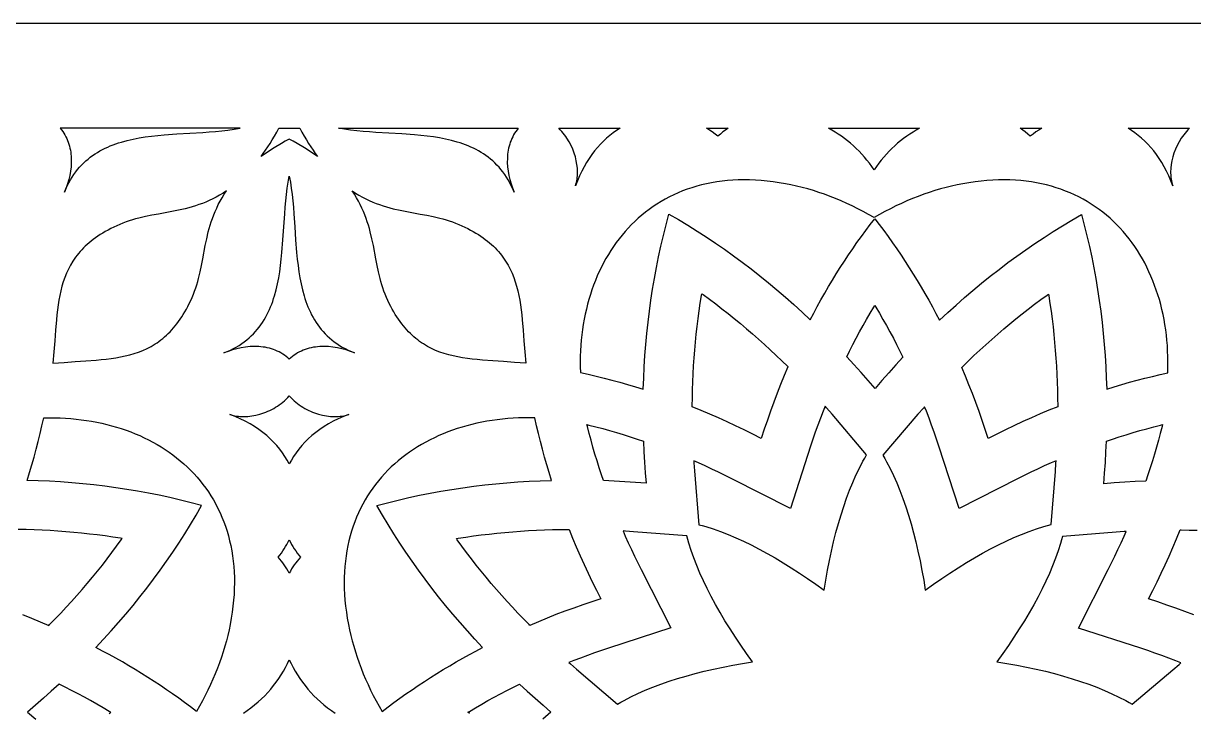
# Model space of a CAD drawing. Extents: x -53 to 63, y 97 to 137.
# Drawn here: x 7.16 to 41.35, y 116.39 to 136.53 of the extents above; entities that cross this region are included whole.
import ezdxf

# ---------------------------------------------------------------- set-up
doc = ezdxf.new("R2010")
doc.units = 0
doc.header["$MEASUREMENT"] = 0
doc.layers.add('LAYER_1', color=18, linetype='CONTINUOUS')

msp = doc.modelspace()

# ---------------------------------------------------------------- linework, layer by layer
at = {"layer": 'LAYER_1'}
for points in [[(63.044, 136.527), (-53.408, 136.527)], [(7.14, 119.255), (7.398, 119.154), (7.653, 119.05), (7.907, 118.943), (7.926, 118.963), (8.09, 119.131), (8.252, 119.301), (8.412, 119.472), (8.57, 119.644), (8.725, 119.818), (8.879, 119.993), (9.03, 120.169), (9.178, 120.347), (9.325, 120.525), (9.469, 120.705), (9.61, 120.886), (9.75, 121.068), (9.886, 121.252), (10.021, 121.437), (10.05, 121.477), (10, 121.485), (9.775, 121.52), (9.549, 121.553), (9.321, 121.583), (9.092, 121.611), (8.864, 121.635), (8.634, 121.658), (8.403, 121.677), (8.172, 121.695), (7.94, 121.71), (7.707, 121.722), (7.473, 121.732), (7.239, 121.74), (7.005, 121.745)], [(41.356, 119.249), (41.095, 119.348), (40.832, 119.444), (40.568, 119.537), (40.303, 119.627), (40.035, 119.714), (40.162, 119.963), (40.285, 120.212), (40.406, 120.463), (40.523, 120.714), (40.636, 120.967), (40.747, 121.22), (40.854, 121.474), (40.958, 121.729), (40.985, 121.729), (41.22, 121.726), (41.455, 121.721)], [(13.589, 116.377), (13.702, 116.454), (13.812, 116.535), (13.918, 116.618), (14.019, 116.705), (14.117, 116.795), (14.212, 116.887), (14.302, 116.983), (14.388, 117.081), (14.47, 117.181), (14.549, 117.284), (14.623, 117.389), (14.693, 117.495), (14.759, 117.604), (14.82, 117.714), (14.878, 117.825), (14.931, 117.938), (14.984, 117.825), (15.041, 117.714), (15.103, 117.604), (15.169, 117.495), (15.239, 117.389), (15.313, 117.284), (15.391, 117.181), (15.473, 117.081), (15.559, 116.983), (15.65, 116.887), (15.744, 116.795), (15.842, 116.705), (15.944, 116.618), (16.049, 116.535), (16.159, 116.454), (16.272, 116.377)], [(9.669, 116.372), (9.717, 116.402), (9.669, 116.431), (9.49, 116.537), (9.31, 116.642), (9.127, 116.745), (8.944, 116.846), (8.758, 116.945), (8.571, 117.042), (8.382, 117.137), (8.203, 117.225), (7.978, 117.018), (7.75, 116.813), (7.519, 116.61), (7.285, 116.41), (7.522, 116.207)], [(20.192, 116.372), (20.145, 116.402), (20.192, 116.431), (20.371, 116.537), (20.552, 116.642), (20.734, 116.745), (20.918, 116.846), (21.103, 116.945), (21.29, 117.042), (21.479, 117.137), (21.658, 117.225), (21.883, 117.018), (22.112, 116.813), (22.343, 116.61), (22.576, 116.41), (22.339, 116.207)]]:
    msp.add_lwpolyline(points, dxfattribs=at)
for points in [[(13.495, 133.462), (8.239, 133.462), (8.278, 133.416), (8.313, 133.368), (8.346, 133.319), (8.377, 133.269), (8.405, 133.217), (8.43, 133.164), (8.453, 133.11), (8.474, 133.055), (8.493, 132.999), (8.509, 132.942), (8.523, 132.884), (8.535, 132.825), (8.544, 132.766), (8.552, 132.706), (8.557, 132.645), (8.56, 132.584), (8.561, 132.461), (8.554, 132.337), (8.539, 132.212), (8.517, 132.087), (8.488, 131.963), (8.452, 131.84), (8.411, 131.719), (8.363, 131.6), (8.403, 131.695), (8.446, 131.786), (8.49, 131.873), (8.538, 131.957), (8.587, 132.038), (8.638, 132.115), (8.691, 132.189), (8.747, 132.259), (8.804, 132.326), (8.863, 132.39), (8.924, 132.452), (8.987, 132.51), (9.051, 132.565), (9.118, 132.618), (9.186, 132.668), (9.255, 132.715), (9.326, 132.76), (9.399, 132.802), (9.472, 132.842), (9.548, 132.88), (9.625, 132.915), (9.702, 132.948), (9.782, 132.979), (9.862, 133.008), (9.944, 133.036), (10.026, 133.061), (10.195, 133.107), (10.367, 133.146), (10.543, 133.18), (10.722, 133.209), (10.903, 133.233), (11.086, 133.253), (11.272, 133.271), (11.646, 133.298), (12.024, 133.321), (12.4, 133.343), (12.587, 133.356), (12.773, 133.371), (12.957, 133.388), (13.139, 133.409), (13.319, 133.433)], [(14.931, 133.462), (15.235, 133.462), (15.299, 133.346), (15.364, 133.234), (15.429, 133.126), (15.494, 133.021), (15.559, 132.92), (15.624, 132.823), (15.69, 132.729), (15.755, 132.638), (15.571, 132.766), (15.373, 132.894), (15.159, 133.022), (15.047, 133.086), (14.931, 133.15), (14.814, 133.086), (14.702, 133.022), (14.489, 132.894), (14.29, 132.766), (14.106, 132.638), (14.172, 132.729), (14.237, 132.823), (14.302, 132.92), (14.368, 133.021), (14.433, 133.126), (14.498, 133.234), (14.562, 133.346), (14.627, 133.462)], [(16.366, 133.462), (21.622, 133.462), (21.584, 133.416), (21.548, 133.368), (21.515, 133.319), (21.485, 133.269), (21.457, 133.217), (21.431, 133.164), (21.408, 133.11), (21.387, 133.055), (21.369, 132.999), (21.353, 132.942), (21.339, 132.884), (21.327, 132.825), (21.317, 132.766), (21.31, 132.706), (21.304, 132.645), (21.301, 132.584), (21.3, 132.461), (21.308, 132.337), (21.322, 132.212), (21.344, 132.087), (21.373, 131.963), (21.409, 131.84), (21.451, 131.719), (21.499, 131.6), (21.458, 131.695), (21.416, 131.786), (21.371, 131.873), (21.324, 131.957), (21.275, 132.038), (21.223, 132.115), (21.17, 132.189), (21.115, 132.259), (21.058, 132.326), (20.998, 132.39), (20.937, 132.452), (20.875, 132.51), (20.81, 132.565), (20.744, 132.618), (20.676, 132.668), (20.607, 132.715), (20.536, 132.76), (20.463, 132.802), (20.389, 132.842), (20.314, 132.88), (20.237, 132.915), (20.159, 132.948), (20.08, 132.979), (19.999, 133.008), (19.918, 133.036), (19.835, 133.061), (19.667, 133.107), (19.494, 133.146), (19.319, 133.18), (19.14, 133.209), (18.959, 133.233), (18.775, 133.253), (18.59, 133.271), (18.215, 133.298), (17.838, 133.321), (17.461, 133.343), (17.274, 133.356), (17.088, 133.371), (16.904, 133.388), (16.722, 133.409), (16.543, 133.433)], [(22.803, 133.462), (24.593, 133.462), (24.492, 133.399), (24.393, 133.33), (24.296, 133.256), (24.201, 133.176), (24.108, 133.091), (24.019, 133), (23.931, 132.904), (23.847, 132.802), (23.766, 132.694), (23.687, 132.581), (23.612, 132.462), (23.541, 132.337), (23.473, 132.207), (23.409, 132.071), (23.348, 131.929), (23.292, 131.782), (23.306, 131.828), (23.319, 131.876), (23.329, 131.925), (23.338, 131.976), (23.344, 132.027), (23.349, 132.079), (23.352, 132.185), (23.348, 132.294), (23.336, 132.405), (23.316, 132.517), (23.288, 132.629), (23.254, 132.741), (23.211, 132.852), (23.161, 132.962), (23.104, 133.069), (23.04, 133.174), (23.005, 133.225), (22.968, 133.274), (22.929, 133.323), (22.889, 133.371), (22.847, 133.417)], [(27.116, 133.462), (27.749, 133.462), (27.673, 133.41), (27.598, 133.355), (27.525, 133.296), (27.454, 133.234), (27.372, 133.296), (27.288, 133.355), (27.203, 133.41)], [(30.688, 133.462), (33.343, 133.462), (33.248, 133.409), (33.154, 133.353), (33.061, 133.294), (32.969, 133.231), (32.879, 133.166), (32.79, 133.097), (32.704, 133.026), (32.618, 132.951), (32.535, 132.874), (32.454, 132.793), (32.375, 132.71), (32.298, 132.624), (32.224, 132.534), (32.152, 132.442), (32.082, 132.347), (32.015, 132.25), (31.948, 132.347), (31.879, 132.442), (31.807, 132.534), (31.732, 132.624), (31.656, 132.71), (31.577, 132.793), (31.496, 132.874), (31.412, 132.951), (31.327, 133.026), (31.241, 133.097), (31.152, 133.166), (31.062, 133.231), (30.97, 133.294), (30.877, 133.353), (30.783, 133.409)], [(36.282, 133.462), (36.914, 133.462), (36.828, 133.41), (36.743, 133.355), (36.659, 133.296), (36.578, 133.234), (36.506, 133.296), (36.433, 133.355), (36.358, 133.41)], [(39.438, 133.462), (41.228, 133.462), (41.184, 133.417), (41.142, 133.371), (41.102, 133.323), (41.063, 133.274), (41.026, 133.225), (40.991, 133.174), (40.927, 133.069), (40.87, 132.962), (40.82, 132.852), (40.777, 132.741), (40.743, 132.629), (40.715, 132.517), (40.696, 132.405), (40.683, 132.294), (40.679, 132.185), (40.682, 132.079), (40.687, 132.027), (40.693, 131.976), (40.702, 131.925), (40.712, 131.876), (40.725, 131.828), (40.739, 131.782), (40.683, 131.929), (40.622, 132.071), (40.558, 132.207), (40.49, 132.337), (40.418, 132.462), (40.343, 132.581), (40.265, 132.694), (40.184, 132.802), (40.099, 132.904), (40.012, 133), (39.922, 133.091), (39.83, 133.176), (39.735, 133.256), (39.638, 133.33), (39.539, 133.399)], [(14.931, 132.069), (14.963, 131.892), (14.99, 131.712), (15.013, 131.529), (15.033, 131.344), (15.05, 131.157), (15.065, 130.968), (15.091, 130.589), (15.116, 130.208), (15.146, 129.83), (15.164, 129.642), (15.186, 129.457), (15.211, 129.274), (15.24, 129.093), (15.275, 128.916), (15.315, 128.742), (15.362, 128.571), (15.388, 128.488), (15.415, 128.405), (15.445, 128.324), (15.477, 128.244), (15.51, 128.165), (15.546, 128.088), (15.584, 128.012), (15.624, 127.937), (15.667, 127.864), (15.713, 127.793), (15.76, 127.723), (15.811, 127.655), (15.864, 127.588), (15.92, 127.523), (15.979, 127.46), (16.041, 127.399), (16.106, 127.339), (16.174, 127.282), (16.245, 127.226), (16.319, 127.173), (16.397, 127.122), (16.479, 127.073), (16.564, 127.026), (16.652, 126.981), (16.744, 126.939), (16.84, 126.899), (16.717, 126.947), (16.591, 126.989), (16.464, 127.025), (16.335, 127.053), (16.205, 127.073), (16.076, 127.086), (16.012, 127.089), (15.948, 127.091), (15.884, 127.09), (15.821, 127.087), (15.758, 127.082), (15.696, 127.074), (15.634, 127.065), (15.573, 127.053), (15.513, 127.038), (15.454, 127.022), (15.396, 127.003), (15.339, 126.981), (15.283, 126.957), (15.228, 126.93), (15.175, 126.901), (15.123, 126.869), (15.073, 126.834), (15.024, 126.797), (14.976, 126.757), (14.931, 126.714), (14.885, 126.757), (14.838, 126.797), (14.789, 126.834), (14.738, 126.869), (14.686, 126.901), (14.633, 126.93), (14.578, 126.957), (14.522, 126.981), (14.465, 127.003), (14.407, 127.022), (14.348, 127.038), (14.288, 127.053), (14.227, 127.065), (14.166, 127.074), (14.104, 127.082), (14.041, 127.087), (13.977, 127.09), (13.914, 127.091), (13.85, 127.089), (13.785, 127.086), (13.656, 127.073), (13.527, 127.053), (13.398, 127.025), (13.27, 126.989), (13.144, 126.947), (13.021, 126.899), (13.117, 126.939), (13.209, 126.981), (13.298, 127.026), (13.383, 127.073), (13.464, 127.122), (13.542, 127.173), (13.617, 127.226), (13.688, 127.282), (13.756, 127.339), (13.821, 127.399), (13.883, 127.46), (13.941, 127.523), (13.997, 127.588), (14.051, 127.655), (14.101, 127.723), (14.149, 127.793), (14.194, 127.864), (14.237, 127.937), (14.277, 128.012), (14.315, 128.088), (14.351, 128.165), (14.385, 128.244), (14.417, 128.324), (14.446, 128.405), (14.474, 128.488), (14.5, 128.571), (14.546, 128.742), (14.587, 128.916), (14.621, 129.093), (14.651, 129.274), (14.676, 129.457), (14.697, 129.642), (14.716, 129.83), (14.746, 130.208), (14.771, 130.589), (14.797, 130.968), (14.812, 131.157), (14.829, 131.344), (14.848, 131.529), (14.872, 131.712), (14.899, 131.892)], [(13.096, 131.635), (12.995, 131.569), (12.894, 131.508), (12.794, 131.452), (12.693, 131.4), (12.593, 131.352), (12.492, 131.309), (12.392, 131.269), (12.292, 131.232), (12.192, 131.199), (12.092, 131.168), (11.993, 131.14), (11.893, 131.115), (11.696, 131.069), (11.499, 131.029), (11.109, 130.958), (10.916, 130.922), (10.725, 130.884), (10.536, 130.84), (10.442, 130.816), (10.348, 130.789), (10.255, 130.761), (10.163, 130.729), (10.071, 130.694), (9.98, 130.657), (9.889, 130.616), (9.801, 130.575), (9.716, 130.533), (9.635, 130.49), (9.556, 130.447), (9.48, 130.402), (9.407, 130.357), (9.337, 130.311), (9.269, 130.264), (9.204, 130.217), (9.142, 130.168), (9.082, 130.119), (9.025, 130.069), (8.97, 130.018), (8.917, 129.967), (8.867, 129.914), (8.819, 129.861), (8.773, 129.808), (8.729, 129.753), (8.688, 129.698), (8.648, 129.642), (8.61, 129.585), (8.541, 129.469), (8.478, 129.35), (8.422, 129.229), (8.372, 129.105), (8.328, 128.978), (8.289, 128.848), (8.255, 128.715), (8.226, 128.58), (8.2, 128.442), (8.177, 128.302), (8.158, 128.159), (8.141, 128.014), (8.126, 127.866), (8.1, 127.563), (8.077, 127.25), (8.053, 126.929), (8.024, 126.598), (8.354, 126.625), (8.675, 126.647), (8.987, 126.668), (9.29, 126.691), (9.438, 126.705), (9.583, 126.72), (9.726, 126.739), (9.867, 126.76), (10.004, 126.785), (10.14, 126.814), (10.272, 126.847), (10.402, 126.884), (10.529, 126.927), (10.654, 126.976), (10.776, 127.031), (10.895, 127.093), (11.011, 127.162), (11.068, 127.199), (11.124, 127.238), (11.18, 127.28), (11.234, 127.323), (11.289, 127.368), (11.342, 127.416), (11.394, 127.466), (11.446, 127.518), (11.497, 127.573), (11.548, 127.63), (11.597, 127.689), (11.646, 127.751), (11.694, 127.815), (11.742, 127.883), (11.788, 127.953), (11.834, 128.025), (11.879, 128.101), (11.923, 128.179), (11.966, 128.26), (12.009, 128.345), (12.051, 128.432), (12.092, 128.523), (12.13, 128.614), (12.165, 128.705), (12.197, 128.798), (12.227, 128.891), (12.254, 128.984), (12.279, 129.078), (12.324, 129.267), (12.364, 129.458), (12.401, 129.65), (12.475, 130.04), (12.517, 130.236), (12.564, 130.434), (12.591, 130.533), (12.62, 130.633), (12.651, 130.732), (12.686, 130.832), (12.723, 130.932), (12.764, 131.032), (12.809, 131.132), (12.857, 131.233), (12.91, 131.333), (12.967, 131.434), (13.029, 131.534)], [(16.765, 131.635), (16.866, 131.569), (16.967, 131.508), (17.068, 131.452), (17.168, 131.4), (17.269, 131.352), (17.369, 131.309), (17.469, 131.269), (17.57, 131.232), (17.669, 131.199), (17.769, 131.168), (17.869, 131.14), (17.968, 131.115), (18.166, 131.069), (18.363, 131.029), (18.752, 130.958), (18.945, 130.922), (19.136, 130.884), (19.326, 130.84), (19.42, 130.816), (19.513, 130.789), (19.606, 130.761), (19.699, 130.729), (19.791, 130.694), (19.882, 130.657), (19.973, 130.616), (20.061, 130.575), (20.145, 130.533), (20.227, 130.49), (20.306, 130.447), (20.381, 130.402), (20.454, 130.357), (20.525, 130.311), (20.592, 130.264), (20.657, 130.217), (20.72, 130.168), (20.779, 130.119), (20.837, 130.069), (20.892, 130.018), (20.944, 129.967), (20.994, 129.914), (21.043, 129.861), (21.088, 129.808), (21.132, 129.753), (21.174, 129.698), (21.213, 129.642), (21.251, 129.585), (21.321, 129.469), (21.383, 129.35), (21.439, 129.229), (21.489, 129.105), (21.533, 128.978), (21.572, 128.848), (21.606, 128.715), (21.636, 128.58), (21.662, 128.442), (21.684, 128.302), (21.704, 128.159), (21.721, 128.014), (21.735, 127.866), (21.761, 127.563), (21.784, 127.25), (21.808, 126.929), (21.837, 126.598), (21.507, 126.625), (21.186, 126.647), (20.874, 126.668), (20.571, 126.691), (20.423, 126.705), (20.278, 126.72), (20.135, 126.739), (19.995, 126.76), (19.857, 126.785), (19.722, 126.814), (19.589, 126.847), (19.459, 126.884), (19.332, 126.927), (19.207, 126.976), (19.086, 127.031), (18.967, 127.093), (18.85, 127.162), (18.793, 127.199), (18.737, 127.238), (18.682, 127.28), (18.627, 127.323), (18.573, 127.368), (18.519, 127.416), (18.467, 127.466), (18.415, 127.518), (18.364, 127.573), (18.313, 127.63), (18.264, 127.689), (18.215, 127.751), (18.167, 127.815), (18.12, 127.883), (18.073, 127.953), (18.027, 128.025), (17.982, 128.101), (17.938, 128.179), (17.895, 128.26), (17.852, 128.345), (17.81, 128.432), (17.769, 128.523), (17.731, 128.614), (17.696, 128.705), (17.664, 128.798), (17.634, 128.891), (17.607, 128.984), (17.582, 129.078), (17.537, 129.267), (17.497, 129.458), (17.46, 129.65), (17.386, 130.04), (17.345, 130.236), (17.297, 130.434), (17.271, 130.533), (17.242, 130.633), (17.21, 130.732), (17.176, 130.832), (17.138, 130.932), (17.097, 131.032), (17.053, 131.132), (17.004, 131.233), (16.952, 131.333), (16.894, 131.434), (16.832, 131.534)], [(40.595, 126.319), (40.6, 126.481), (40.601, 126.641), (40.598, 126.8), (40.592, 126.957), (40.583, 127.114), (40.57, 127.269), (40.554, 127.423), (40.535, 127.576), (40.512, 127.727), (40.486, 127.877), (40.457, 128.025), (40.424, 128.171), (40.388, 128.316), (40.349, 128.458), (40.307, 128.599), (40.261, 128.738), (40.212, 128.875), (40.16, 129.01), (40.105, 129.143), (40.047, 129.273), (39.985, 129.402), (39.921, 129.528), (39.853, 129.651), (39.782, 129.772), (39.708, 129.891), (39.631, 130.007), (39.551, 130.12), (39.468, 130.231), (39.382, 130.339), (39.293, 130.444), (39.201, 130.546), (39.106, 130.645), (39.009, 130.741), (38.908, 130.834), (38.804, 130.924), (38.697, 131.01), (38.588, 131.093), (38.476, 131.173), (38.36, 131.249), (38.242, 131.322), (38.122, 131.391), (37.998, 131.457), (37.872, 131.519), (37.742, 131.577), (37.611, 131.631), (37.476, 131.681), (37.339, 131.728), (37.199, 131.77), (37.056, 131.808), (36.911, 131.842), (36.763, 131.872), (36.612, 131.897), (36.459, 131.918), (36.303, 131.935), (36.144, 131.947), (35.983, 131.955), (35.82, 131.958), (35.654, 131.956), (35.485, 131.949), (35.314, 131.938), (35.141, 131.922), (34.964, 131.9), (34.786, 131.874), (34.605, 131.843), (34.443, 131.811), (34.28, 131.774), (34.117, 131.734), (33.954, 131.69), (33.79, 131.642), (33.627, 131.59), (33.464, 131.534), (33.301, 131.474), (33.139, 131.41), (32.976, 131.342), (32.814, 131.27), (32.653, 131.194), (32.493, 131.115), (32.333, 131.031), (32.174, 130.944), (32.015, 130.853), (31.857, 130.944), (31.698, 131.031), (31.538, 131.115), (31.378, 131.194), (31.216, 131.27), (31.055, 131.342), (30.892, 131.41), (30.73, 131.474), (30.567, 131.534), (30.404, 131.59), (30.241, 131.642), (30.077, 131.69), (29.914, 131.734), (29.751, 131.774), (29.588, 131.811), (29.426, 131.843), (29.245, 131.874), (29.067, 131.9), (28.891, 131.922), (28.717, 131.938), (28.547, 131.949), (28.378, 131.956), (28.212, 131.958), (28.049, 131.955), (27.888, 131.947), (27.73, 131.935), (27.574, 131.919), (27.421, 131.898), (27.27, 131.872), (27.122, 131.842), (26.977, 131.809), (26.835, 131.77), (26.695, 131.728), (26.557, 131.682), (26.423, 131.632), (26.291, 131.578), (26.162, 131.52), (26.036, 131.458), (25.912, 131.393), (25.791, 131.324), (25.673, 131.251), (25.558, 131.175), (25.446, 131.095), (25.337, 131.012), (25.23, 130.926), (25.126, 130.837), (25.025, 130.744), (24.928, 130.648), (24.833, 130.549), (24.741, 130.447), (24.652, 130.342), (24.566, 130.235), (24.483, 130.124), (24.403, 130.011), (24.326, 129.895), (24.252, 129.777), (24.181, 129.656), (24.113, 129.533), (24.048, 129.407), (23.987, 129.279), (23.928, 129.149), (23.873, 129.016), (23.821, 128.881), (23.772, 128.745), (23.726, 128.606), (23.684, 128.465), (23.645, 128.323), (23.609, 128.178), (23.576, 128.032), (23.546, 127.884), (23.52, 127.735), (23.497, 127.584), (23.478, 127.432), (23.461, 127.278), (23.449, 127.123), (23.439, 126.966), (23.433, 126.809), (23.43, 126.65), (23.431, 126.49), (23.435, 126.329), (23.666, 126.278), (23.897, 126.224), (24.127, 126.167), (24.357, 126.107), (24.587, 126.045), (24.816, 125.979), (25.045, 125.91), (25.274, 125.839), (25.285, 126.168), (25.301, 126.496), (25.321, 126.823), (25.346, 127.148), (25.376, 127.473), (25.411, 127.797), (25.45, 128.119), (25.494, 128.44), (25.543, 128.76), (25.597, 129.078), (25.655, 129.395), (25.719, 129.71), (25.787, 130.023), (25.861, 130.335), (25.939, 130.645), (26.022, 130.953), (26.298, 130.794), (26.571, 130.63), (26.842, 130.462), (27.111, 130.289), (27.378, 130.111), (27.642, 129.928), (27.904, 129.742), (28.163, 129.55), (28.42, 129.355), (28.675, 129.155), (28.927, 128.951), (29.176, 128.743), (29.423, 128.53), (29.668, 128.314), (29.91, 128.094), (30.149, 127.87), (30.252, 128.066), (30.357, 128.261), (30.464, 128.455), (30.573, 128.646), (30.684, 128.837), (30.797, 129.025), (30.912, 129.213), (31.029, 129.398), (31.148, 129.582), (31.268, 129.764), (31.391, 129.945), (31.516, 130.124), (31.643, 130.301), (31.771, 130.476), (31.902, 130.649), (32.035, 130.821), (32.168, 130.648), (32.299, 130.474), (32.428, 130.298), (32.556, 130.12), (32.681, 129.94), (32.804, 129.759), (32.926, 129.576), (33.045, 129.391), (33.162, 129.204), (33.278, 129.016), (33.391, 128.826), (33.502, 128.635), (33.612, 128.442), (33.719, 128.248), (33.824, 128.052), (33.928, 127.854), (34.168, 128.079), (34.411, 128.299), (34.657, 128.516), (34.905, 128.729), (35.156, 128.937), (35.409, 129.142), (35.665, 129.342), (35.923, 129.538), (36.184, 129.729), (36.447, 129.916), (36.712, 130.099), (36.98, 130.277), (37.25, 130.45), (37.522, 130.618), (37.796, 130.782), (38.073, 130.941), (38.156, 130.634), (38.233, 130.325), (38.305, 130.014), (38.373, 129.701), (38.436, 129.387), (38.494, 129.071), (38.547, 128.754), (38.595, 128.436), (38.638, 128.116), (38.677, 127.794), (38.711, 127.472), (38.74, 127.148), (38.765, 126.823), (38.785, 126.497), (38.8, 126.171), (38.811, 125.843), (39.033, 125.912), (39.255, 125.978), (39.478, 126.042), (39.701, 126.103), (39.924, 126.161), (40.147, 126.217), (40.371, 126.27)], [(29.491, 126.503), (29.499, 126.495), (29.391, 126.24), (29.286, 125.982), (29.184, 125.723), (29.085, 125.462), (28.99, 125.2), (28.897, 124.936), (28.807, 124.67), (28.72, 124.403), (28.471, 124.529), (28.222, 124.653), (27.971, 124.773), (27.72, 124.89), (27.467, 125.004), (27.214, 125.114), (26.96, 125.221), (26.705, 125.325), (26.705, 125.352), (26.708, 125.587), (26.713, 125.822), (26.721, 126.056), (26.731, 126.29), (26.744, 126.522), (26.76, 126.755), (26.778, 126.986), (26.798, 127.217), (26.82, 127.446), (26.846, 127.675), (26.874, 127.904), (26.904, 128.131), (26.937, 128.357), (26.973, 128.583), (26.981, 128.632), (27.022, 128.603), (27.206, 128.468), (27.389, 128.331), (27.571, 128.191), (27.752, 128.05), (27.931, 127.905), (28.11, 127.758), (28.287, 127.609), (28.463, 127.458), (28.637, 127.305), (28.811, 127.149), (28.983, 126.991), (29.154, 126.83), (29.323, 126.668)], [(34.576, 126.479), (34.595, 126.498), (34.764, 126.662), (34.933, 126.824), (35.105, 126.984), (35.277, 127.142), (35.451, 127.298), (35.626, 127.451), (35.802, 127.602), (35.979, 127.75), (36.158, 127.897), (36.338, 128.041), (36.519, 128.183), (36.701, 128.322), (36.885, 128.458), (37.069, 128.593), (37.11, 128.622), (37.118, 128.573), (37.153, 128.347), (37.186, 128.12), (37.215, 127.894), (37.243, 127.665), (37.268, 127.436), (37.291, 127.206), (37.31, 126.975), (37.328, 126.744), (37.342, 126.512), (37.355, 126.279), (37.365, 126.046), (37.372, 125.811), (37.377, 125.577), (37.38, 125.342), (37.38, 125.33), (37.122, 125.226), (36.866, 125.118), (36.611, 125.007), (36.357, 124.893), (36.103, 124.775), (35.851, 124.654), (35.599, 124.529), (35.349, 124.402), (35.262, 124.667), (35.173, 124.931), (35.081, 125.193), (34.986, 125.454), (34.888, 125.713), (34.787, 125.97), (34.683, 126.225)], [(32.17, 128.062), (32.275, 127.882), (32.377, 127.7), (32.478, 127.516), (32.578, 127.331), (32.674, 127.143), (32.77, 126.955), (32.858, 126.776), (32.651, 126.55), (32.446, 126.322), (32.243, 126.091), (32.043, 125.857), (31.84, 126.095), (31.635, 126.33), (31.427, 126.561), (31.217, 126.79), (31.299, 126.955), (31.394, 127.144), (31.491, 127.331), (31.59, 127.516), (31.692, 127.7), (31.794, 127.882), (31.899, 128.062), (32.005, 128.241), (32.035, 128.289), (32.064, 128.241)], [(14.931, 125.643), (14.976, 125.595), (15.023, 125.549), (15.071, 125.505), (15.121, 125.463), (15.172, 125.423), (15.224, 125.384), (15.277, 125.348), (15.331, 125.314), (15.386, 125.282), (15.442, 125.251), (15.498, 125.223), (15.555, 125.197), (15.613, 125.173), (15.671, 125.15), (15.788, 125.112), (15.905, 125.082), (16.022, 125.06), (16.08, 125.052), (16.138, 125.046), (16.195, 125.043), (16.252, 125.041), (16.307, 125.042), (16.363, 125.044), (16.417, 125.049), (16.47, 125.056), (16.523, 125.065), (16.574, 125.076), (16.624, 125.089), (16.672, 125.104), (16.514, 125.042), (16.362, 124.975), (16.217, 124.903), (16.078, 124.828), (15.947, 124.748), (15.822, 124.664), (15.703, 124.577), (15.591, 124.486), (15.486, 124.392), (15.388, 124.295), (15.295, 124.195), (15.21, 124.092), (15.13, 123.986), (15.057, 123.879), (14.991, 123.769), (14.931, 123.657), (14.87, 123.769), (14.804, 123.879), (14.731, 123.986), (14.652, 124.092), (14.566, 124.195), (14.474, 124.295), (14.375, 124.392), (14.27, 124.486), (14.158, 124.577), (14.04, 124.664), (13.915, 124.748), (13.783, 124.828), (13.645, 124.903), (13.5, 124.975), (13.348, 125.042), (13.189, 125.104), (13.238, 125.089), (13.288, 125.076), (13.339, 125.065), (13.391, 125.056), (13.445, 125.049), (13.499, 125.044), (13.554, 125.042), (13.61, 125.041), (13.667, 125.043), (13.724, 125.046), (13.782, 125.052), (13.84, 125.06), (13.957, 125.082), (14.074, 125.112), (14.191, 125.15), (14.249, 125.173), (14.306, 125.197), (14.363, 125.223), (14.42, 125.251), (14.476, 125.282), (14.531, 125.314), (14.585, 125.348), (14.638, 125.384), (14.69, 125.423), (14.741, 125.463), (14.79, 125.505), (14.839, 125.549), (14.885, 125.595)], [(26.892, 121.883), (26.996, 121.856), (27.101, 121.826), (27.314, 121.759), (27.53, 121.683), (27.75, 121.597), (27.973, 121.503), (28.198, 121.401), (28.426, 121.291), (28.657, 121.172), (28.889, 121.046), (29.124, 120.913), (29.36, 120.772), (29.597, 120.624), (29.836, 120.47), (30.075, 120.309), (30.315, 120.142), (30.555, 119.969), (30.603, 120.262), (30.655, 120.551), (30.71, 120.835), (30.77, 121.114), (30.834, 121.387), (30.901, 121.654), (30.973, 121.915), (31.049, 122.169), (31.128, 122.417), (31.212, 122.657), (31.3, 122.889), (31.391, 123.114), (31.487, 123.33), (31.587, 123.537), (31.69, 123.735), (31.744, 123.831), (31.798, 123.924), (30.786, 125.112), (30.63, 125.293), (30.582, 125.346), (30.524, 125.195), (30.447, 124.994), (30.372, 124.79), (30.299, 124.586), (30.228, 124.38), (30.159, 124.173), (29.569, 122.353), (27.864, 123.223), (27.669, 123.32), (27.473, 123.416), (27.277, 123.509), (27.08, 123.6), (26.883, 123.688), (26.749, 123.747), (26.752, 123.692), (26.769, 123.453)], [(33.511, 119.969), (33.752, 120.142), (33.993, 120.31), (34.233, 120.471), (34.473, 120.626), (34.711, 120.774), (34.948, 120.916), (35.183, 121.049), (35.416, 121.176), (35.648, 121.294), (35.876, 121.405), (36.103, 121.507), (36.326, 121.601), (36.547, 121.686), (36.763, 121.762), (36.977, 121.829), (37.082, 121.859), (37.186, 121.886), (37.312, 123.442), (37.329, 123.681), (37.333, 123.752), (37.185, 123.687), (36.988, 123.598), (36.791, 123.507), (36.595, 123.415), (36.399, 123.32), (36.204, 123.222), (34.499, 122.352), (33.91, 124.173), (33.84, 124.379), (33.769, 124.585), (33.696, 124.79), (33.621, 124.993), (33.545, 125.195), (33.492, 125.331), (33.455, 125.29), (33.298, 125.11), (32.275, 123.913), (32.329, 123.82), (32.382, 123.724), (32.485, 123.526), (32.584, 123.32), (32.679, 123.104), (32.77, 122.88), (32.857, 122.648), (32.941, 122.409), (33.02, 122.162), (33.095, 121.908), (33.166, 121.648), (33.234, 121.382), (33.297, 121.109), (33.357, 120.832), (33.412, 120.549), (33.464, 120.261)], [(12.218, 116.427), (12.047, 116.558), (11.874, 116.687), (11.7, 116.815), (11.523, 116.94), (11.345, 117.064), (11.166, 117.186), (10.985, 117.305), (10.802, 117.423), (10.617, 117.539), (10.431, 117.653), (10.243, 117.765), (10.054, 117.874), (9.863, 117.982), (9.671, 118.089), (9.477, 118.193), (9.282, 118.295), (9.507, 118.535), (9.727, 118.778), (9.944, 119.024), (10.157, 119.272), (10.365, 119.523), (10.569, 119.776), (10.77, 120.032), (10.966, 120.29), (11.157, 120.551), (11.344, 120.814), (11.527, 121.079), (11.704, 121.347), (11.878, 121.617), (12.046, 121.889), (12.21, 122.164), (12.369, 122.441), (12.062, 122.523), (11.753, 122.601), (11.442, 122.673), (11.129, 122.741), (10.815, 122.803), (10.499, 122.861), (10.182, 122.914), (9.863, 122.962), (9.543, 123.006), (9.222, 123.044), (8.899, 123.078), (8.576, 123.108), (8.251, 123.132), (7.925, 123.152), (7.598, 123.168), (7.27, 123.178), (7.341, 123.405), (7.409, 123.632), (7.474, 123.86), (7.536, 124.088), (7.595, 124.316), (7.652, 124.545), (7.705, 124.774), (7.756, 125.003), (7.916, 125.006), (8.076, 125.005), (8.234, 125.001), (8.391, 124.993), (8.547, 124.982), (8.701, 124.968), (8.854, 124.951), (9.006, 124.93), (9.156, 124.905), (9.305, 124.878), (9.452, 124.847), (9.597, 124.813), (9.741, 124.776), (9.883, 124.735), (10.023, 124.691), (10.161, 124.644), (10.297, 124.594), (10.43, 124.541), (10.562, 124.485), (10.691, 124.425), (10.819, 124.363), (10.943, 124.297), (11.066, 124.228), (11.186, 124.156), (11.303, 124.081), (11.418, 124.003), (11.53, 123.923), (11.639, 123.839), (11.746, 123.752), (11.85, 123.662), (11.95, 123.569), (12.048, 123.474), (12.143, 123.375), (12.235, 123.273), (12.323, 123.169), (12.408, 123.062), (12.49, 122.952), (12.568, 122.839), (12.643, 122.723), (12.715, 122.605), (12.782, 122.484), (12.847, 122.36), (12.907, 122.233), (12.964, 122.104), (13.017, 121.971), (13.066, 121.837), (13.111, 121.699), (13.152, 121.559), (13.188, 121.416), (13.221, 121.271), (13.249, 121.123), (13.273, 120.972), (13.293, 120.819), (13.308, 120.664), (13.319, 120.505), (13.326, 120.345), (13.327, 120.181), (13.324, 120.016), (13.316, 119.847), (13.303, 119.677), (13.286, 119.504), (13.263, 119.328), (13.236, 119.15), (13.203, 118.97), (13.17, 118.81), (13.134, 118.65), (13.093, 118.49), (13.048, 118.33), (13, 118.169), (12.948, 118.009), (12.892, 117.849), (12.832, 117.689), (12.769, 117.529), (12.701, 117.37), (12.63, 117.211), (12.555, 117.053), (12.476, 116.895), (12.394, 116.738), (12.308, 116.582)], [(17.644, 116.427), (17.815, 116.558), (17.988, 116.687), (18.162, 116.815), (18.338, 116.94), (18.516, 117.064), (18.696, 117.186), (18.877, 117.305), (19.06, 117.423), (19.244, 117.539), (19.431, 117.653), (19.618, 117.765), (19.808, 117.874), (19.998, 117.982), (20.191, 118.089), (20.384, 118.193), (20.579, 118.295), (20.355, 118.535), (20.134, 118.778), (19.918, 119.024), (19.705, 119.272), (19.496, 119.523), (19.292, 119.776), (19.092, 120.032), (18.896, 120.29), (18.705, 120.551), (18.518, 120.814), (18.335, 121.079), (18.157, 121.347), (17.984, 121.617), (17.815, 121.889), (17.652, 122.164), (17.493, 122.441), (17.8, 122.523), (18.109, 122.601), (18.42, 122.673), (18.732, 122.741), (19.047, 122.803), (19.362, 122.861), (19.68, 122.914), (19.998, 122.962), (20.318, 123.006), (20.64, 123.044), (20.962, 123.078), (21.286, 123.108), (21.611, 123.132), (21.937, 123.152), (22.263, 123.168), (22.591, 123.178), (22.52, 123.405), (22.453, 123.632), (22.388, 123.86), (22.325, 124.088), (22.266, 124.316), (22.21, 124.545), (22.156, 124.774), (22.106, 125.003), (21.945, 125.006), (21.786, 125.005), (21.628, 125.001), (21.471, 124.993), (21.315, 124.982), (21.16, 124.968), (21.007, 124.951), (20.855, 124.93), (20.705, 124.905), (20.556, 124.878), (20.409, 124.847), (20.264, 124.813), (20.12, 124.776), (19.979, 124.735), (19.839, 124.691), (19.701, 124.644), (19.565, 124.594), (19.431, 124.541), (19.3, 124.485), (19.17, 124.425), (19.043, 124.363), (18.918, 124.297), (18.796, 124.228), (18.676, 124.156), (18.558, 124.081), (18.444, 124.003), (18.331, 123.923), (18.222, 123.839), (18.116, 123.752), (18.012, 123.662), (17.911, 123.569), (17.813, 123.474), (17.719, 123.375), (17.627, 123.273), (17.539, 123.169), (17.453, 123.062), (17.372, 122.952), (17.293, 122.839), (17.218, 122.723), (17.147, 122.605), (17.079, 122.484), (17.015, 122.36), (16.954, 122.233), (16.898, 122.104), (16.845, 121.971), (16.796, 121.837), (16.751, 121.699), (16.71, 121.559), (16.673, 121.416), (16.641, 121.271), (16.612, 121.123), (16.588, 120.972), (16.568, 120.819), (16.553, 120.664), (16.542, 120.505), (16.536, 120.345), (16.534, 120.181), (16.537, 120.016), (16.545, 119.847), (16.558, 119.677), (16.576, 119.504), (16.598, 119.328), (16.626, 119.15), (16.658, 118.97), (16.691, 118.81), (16.728, 118.65), (16.769, 118.49), (16.813, 118.33), (16.861, 118.169), (16.913, 118.009), (16.969, 117.849), (17.029, 117.689), (17.093, 117.529), (17.16, 117.37), (17.231, 117.211), (17.306, 117.053), (17.385, 116.895), (17.468, 116.738), (17.554, 116.582)], [(24.11, 123.17), (24.051, 123.344), (23.985, 123.545), (23.921, 123.746), (23.86, 123.947), (23.802, 124.148), (23.746, 124.35), (23.692, 124.552), (23.64, 124.753), (23.627, 124.808), (23.682, 124.795), (23.884, 124.744), (24.086, 124.69), (24.287, 124.634), (24.488, 124.575), (24.689, 124.514), (24.89, 124.45), (25.091, 124.384), (25.28, 124.32), (25.293, 124.014), (25.309, 123.708), (25.329, 123.401), (25.353, 123.094), (25.042, 123.119), (24.731, 123.14), (24.42, 123.157)], [(38.803, 124.324), (38.977, 124.383), (39.178, 124.449), (39.379, 124.512), (39.58, 124.573), (39.781, 124.632), (39.983, 124.688), (40.184, 124.742), (40.386, 124.793), (40.441, 124.806), (40.428, 124.751), (40.376, 124.55), (40.322, 124.348), (40.266, 124.147), (40.208, 123.945), (40.147, 123.744), (40.083, 123.544), (40.017, 123.343), (39.953, 123.154), (39.647, 123.141), (39.341, 123.125), (39.034, 123.105), (38.727, 123.081), (38.751, 123.392), (38.772, 123.703), (38.789, 124.014)], [(21.955, 118.943), (21.936, 118.963), (21.772, 119.131), (21.609, 119.301), (21.449, 119.472), (21.292, 119.644), (21.136, 119.818), (20.983, 119.993), (20.832, 120.169), (20.683, 120.347), (20.537, 120.525), (20.392, 120.705), (20.251, 120.886), (20.112, 121.068), (19.975, 121.252), (19.84, 121.437), (19.812, 121.477), (19.861, 121.485), (20.087, 121.52), (20.313, 121.553), (20.54, 121.583), (20.769, 121.611), (20.998, 121.635), (21.228, 121.658), (21.458, 121.677), (21.69, 121.695), (21.922, 121.71), (22.154, 121.722), (22.388, 121.732), (22.622, 121.74), (22.857, 121.745), (23.092, 121.747), (23.104, 121.747), (23.208, 121.49), (23.315, 121.234), (23.427, 120.978), (23.541, 120.724), (23.659, 120.47), (23.78, 120.218), (23.904, 119.966), (24.032, 119.716), (23.767, 119.63), (23.503, 119.541), (23.241, 119.448), (22.98, 119.353), (22.721, 119.255), (22.464, 119.154), (22.209, 119.05)], [(14.931, 121.44), (14.964, 121.374), (15, 121.308), (15.037, 121.244), (15.077, 121.179), (15.118, 121.116), (15.161, 121.054), (15.207, 120.992), (15.254, 120.931), (15.207, 120.877), (15.161, 120.821), (15.118, 120.765), (15.077, 120.707), (15.037, 120.648), (15, 120.589), (14.964, 120.529), (14.931, 120.467), (14.897, 120.529), (14.861, 120.589), (14.824, 120.648), (14.785, 120.707), (14.743, 120.765), (14.7, 120.821), (14.655, 120.877), (14.608, 120.931), (14.655, 120.992), (14.7, 121.054), (14.743, 121.116), (14.785, 121.179), (14.824, 121.244), (14.861, 121.308)], [(28.465, 117.879), (28.291, 118.12), (28.124, 118.361), (27.962, 118.601), (27.807, 118.84), (27.659, 119.078), (27.518, 119.315), (27.384, 119.55), (27.258, 119.784), (27.139, 120.015), (27.029, 120.244), (26.926, 120.47), (26.833, 120.694), (26.747, 120.914), (26.671, 121.131), (26.605, 121.344), (26.575, 121.45), (26.547, 121.554), (24.991, 121.679), (24.753, 121.696), (24.682, 121.7), (24.747, 121.552), (24.835, 121.355), (24.926, 121.158), (25.019, 120.962), (25.114, 120.766), (25.211, 120.571), (26.082, 118.867), (24.261, 118.277), (24.054, 118.208), (23.849, 118.137), (23.644, 118.064), (23.441, 117.989), (23.239, 117.912), (23.102, 117.859), (23.143, 117.822), (23.324, 117.665), (24.521, 116.642), (24.614, 116.696), (24.71, 116.749), (24.907, 116.852), (25.114, 116.951), (25.33, 117.046), (25.554, 117.137), (25.785, 117.225), (26.025, 117.308), (26.272, 117.387), (26.525, 117.462), (26.785, 117.534), (27.052, 117.601), (27.324, 117.665), (27.602, 117.724), (27.885, 117.78), (28.173, 117.831)], [(37.516, 121.542), (37.488, 121.438), (37.458, 121.333), (37.391, 121.12), (37.315, 120.904), (37.23, 120.684), (37.136, 120.461), (37.034, 120.236), (36.923, 120.007), (36.805, 119.777), (36.679, 119.544), (36.545, 119.31), (36.405, 119.074), (36.257, 118.837), (36.102, 118.598), (35.942, 118.359), (35.775, 118.119), (35.602, 117.879), (35.895, 117.831), (36.184, 117.779), (36.468, 117.724), (36.746, 117.664), (37.019, 117.6), (37.287, 117.532), (37.548, 117.461), (37.802, 117.385), (38.049, 117.305), (38.289, 117.222), (38.522, 117.134), (38.746, 117.042), (38.962, 116.947), (39.169, 116.847), (39.367, 116.744), (39.463, 116.69), (39.556, 116.636), (40.745, 117.647), (40.926, 117.804), (40.979, 117.851), (40.828, 117.91), (40.626, 117.987), (40.423, 118.062), (40.218, 118.135), (40.013, 118.206), (39.806, 118.275), (37.985, 118.865), (38.856, 120.57), (38.953, 120.765), (39.048, 120.96), (39.141, 121.157), (39.232, 121.353), (39.321, 121.55), (39.379, 121.685), (39.324, 121.681), (39.086, 121.665)]]:
    msp.add_lwpolyline(points, close=True, dxfattribs=at)

doc.saveas('drawing.dxf')
